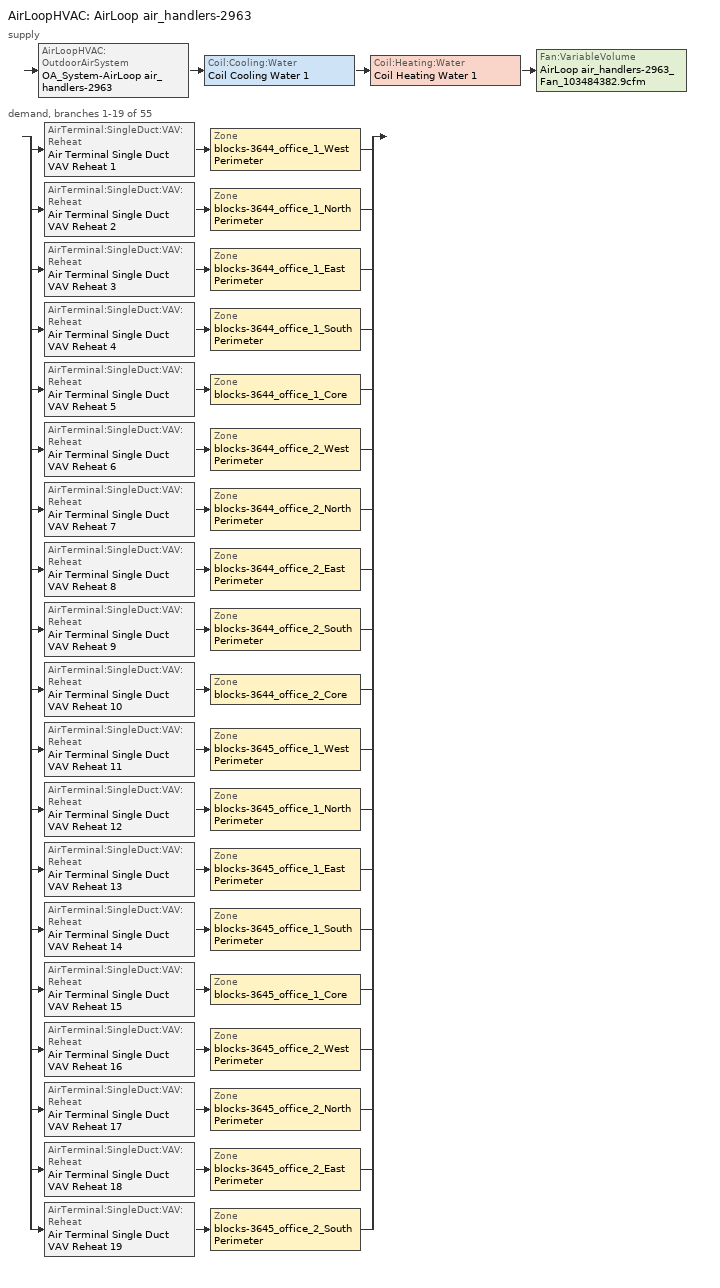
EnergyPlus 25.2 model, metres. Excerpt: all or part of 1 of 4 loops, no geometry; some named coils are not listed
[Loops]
AirLoopHVAC 'AirLoop air_handlers-2963'
 supply: AirLoopHVAC:OutdoorAirSystem 'OA_System-AirLoop air_handlers-2963' > Coil:Cooling:Water 'Coil Cooling Water 1' > Coil:Heating:Water 'Coil Heating Water 1' > Fan:VariableVolume 'AirLoop air_handlers-2963_Fan_103484382.9cfm'
 demand, branches 1-19 of 55: split
  | AirTerminal:SingleDuct:VAV:Reheat 'Air Terminal Single Duct VAV Reheat 1' > Zone 'blocks-3644_office_1_West Perimeter'
  | AirTerminal:SingleDuct:VAV:Reheat 'Air Terminal Single Duct VAV Reheat 2' > Zone 'blocks-3644_office_1_North Perimeter'
  | AirTerminal:SingleDuct:VAV:Reheat 'Air Terminal Single Duct VAV Reheat 3' > Zone 'blocks-3644_office_1_East Perimeter'
  | AirTerminal:SingleDuct:VAV:Reheat 'Air Terminal Single Duct VAV Reheat 4' > Zone 'blocks-3644_office_1_South Perimeter'
  | AirTerminal:SingleDuct:VAV:Reheat 'Air Terminal Single Duct VAV Reheat 5' > Zone 'blocks-3644_office_1_Core'
  | AirTerminal:SingleDuct:VAV:Reheat 'Air Terminal Single Duct VAV Reheat 6' > Zone 'blocks-3644_office_2_West Perimeter'
  | AirTerminal:SingleDuct:VAV:Reheat 'Air Terminal Single Duct VAV Reheat 7' > Zone 'blocks-3644_office_2_North Perimeter'
  | AirTerminal:SingleDuct:VAV:Reheat 'Air Terminal Single Duct VAV Reheat 8' > Zone 'blocks-3644_office_2_East Perimeter'
  | AirTerminal:SingleDuct:VAV:Reheat 'Air Terminal Single Duct VAV Reheat 9' > Zone 'blocks-3644_office_2_South Perimeter'
  | AirTerminal:SingleDuct:VAV:Reheat 'Air Terminal Single Duct VAV Reheat 10' > Zone 'blocks-3644_office_2_Core'
  | AirTerminal:SingleDuct:VAV:Reheat 'Air Terminal Single Duct VAV Reheat 11' > Zone 'blocks-3645_office_1_West Perimeter'
  | AirTerminal:SingleDuct:VAV:Reheat 'Air Terminal Single Duct VAV Reheat 12' > Zone 'blocks-3645_office_1_North Perimeter'
  | AirTerminal:SingleDuct:VAV:Reheat 'Air Terminal Single Duct VAV Reheat 13' > Zone 'blocks-3645_office_1_East Perimeter'
  | AirTerminal:SingleDuct:VAV:Reheat 'Air Terminal Single Duct VAV Reheat 14' > Zone 'blocks-3645_office_1_South Perimeter'
  | AirTerminal:SingleDuct:VAV:Reheat 'Air Terminal Single Duct VAV Reheat 15' > Zone 'blocks-3645_office_1_Core'
  | AirTerminal:SingleDuct:VAV:Reheat 'Air Terminal Single Duct VAV Reheat 16' > Zone 'blocks-3645_office_2_West Perimeter'
  | AirTerminal:SingleDuct:VAV:Reheat 'Air Terminal Single Duct VAV Reheat 17' > Zone 'blocks-3645_office_2_North Perimeter'
  | AirTerminal:SingleDuct:VAV:Reheat 'Air Terminal Single Duct VAV Reheat 18' > Zone 'blocks-3645_office_2_East Perimeter'
  | AirTerminal:SingleDuct:VAV:Reheat 'Air Terminal Single Duct VAV Reheat 19' > Zone 'blocks-3645_office_2_South Perimeter'
[AirLoopHVAC]
AirLoop air_handlers-2963: Design supply air flow rate=Autosize
[AirTerminal:SingleDuct:VAV:Reheat] Availability schedule=Always_On; Constant minimum air flow fraction=0.3; Convergence tolerance=0.001; Damper heating action=Normal; Fixed minimum air flow rate=0; Maximum air flow rate=Autosize; Maximum flow fraction during reheat=Autosize; Maximum flow per zone floor area during reheat=Autosize; Maximum hot water or steam flow rate=Autosize; Maximum reheat air temperature=35; Minimum hot water or steam flow rate=0; Zone minimum air flow input method=Constant
Name | Reheat coil
Air Terminal Single Duct VAV Reheat 1 | Coil Heating Water 2
Air Terminal Single Duct VAV Reheat 2 | Coil Heating Water 3
Air Terminal Single Duct VAV Reheat 3 | Coil Heating Water 4
Air Terminal Single Duct VAV Reheat 4 | Coil Heating Water 5
Air Terminal Single Duct VAV Reheat 5 | Coil Heating Water 6
Air Terminal Single Duct VAV Reheat 6 | Coil Heating Water 7
Air Terminal Single Duct VAV Reheat 7 | Coil Heating Water 8
Air Terminal Single Duct VAV Reheat 8 | Coil Heating Water 9
Air Terminal Single Duct VAV Reheat 9 | Coil Heating Water 10
Air Terminal Single Duct VAV Reheat 10 | Coil Heating Water 11
Air Terminal Single Duct VAV Reheat 11 | Coil Heating Water 12
Air Terminal Single Duct VAV Reheat 12 | Coil Heating Water 13
Air Terminal Single Duct VAV Reheat 13 | Coil Heating Water 14
Air Terminal Single Duct VAV Reheat 14 | Coil Heating Water 15
Air Terminal Single Duct VAV Reheat 15 | Coil Heating Water 16
Air Terminal Single Duct VAV Reheat 16 | Coil Heating Water 17
Air Terminal Single Duct VAV Reheat 17 | Coil Heating Water 18
Air Terminal Single Duct VAV Reheat 18 | Coil Heating Water 19
Air Terminal Single Duct VAV Reheat 19 | Coil Heating Water 20
[Coil:Cooling:Water]
Coil Cooling Water 1: Availability schedule=Always_On; Design air flow rate=Autosize; Design inlet air humidity ratio=Autosize; Design inlet air temperature=Autosize; Design inlet water temperature=Autosize; Design outlet air humidity ratio=Autosize; Design outlet air temperature=Autosize; Design water flow rate=Autosize; Heat exchanger configuration=CrossFlow; Type of analysis=SimpleAnalysis
[Coil:Heating:Water]
Coil Heating Water 1: Availability schedule=Always_On; Maximum water flow rate=Autosize; Performance input method=UFactorTimesAreaAndDesignWaterFlowRate; Rated capacity=Autosize; Rated inlet air temperature=16.6; Rated inlet water temperature=82.2; Rated outlet air temperature=32.2; Rated outlet water temperature=71.1; Rated ratio for air and water convection=0.5; U factor times area value=Autosize
[Controller:MechanicalVentilation]
Controller_MV-AirLoop air_handlers-2963: Availability schedule=Office_Occupancy_Schedule; Demand controlled ventilation=No; System outdoor air method=ZoneSum; Zone or zonelist name 1=blocks-3644_office_1_Core; Design specification outdoor air object name 1=Office_Outdoor_Air_62.2_Multizone_Adjusted; Design specification zone air distribution object name 1=blocks-3644_office_1_Core Design Spec Zone Air Dist; Zone or zonelist name 2=blocks-3644_office_1_East Perimeter; Design specification outdoor air object name 2=Office_Outdoor_Air_62.2_Multizone_Adjusted; Design specification zone air distribution object name 2=blocks-3644_office_1_East Perimeter Design Spec Zone Air Dist; Zone or zonelist name 3=blocks-3644_office_1_North Perimeter; Design specification outdoor air object name 3=Office_Outdoor_Air_62.2_Multizone_Adjusted; Design specification zone air distribution object name 3=blocks-3644_office_1_North Perimeter Design Spec Zone Air Dist; Zone or zonelist name 4=blocks-3644_office_1_South Perimeter; Design specification outdoor air object name 4=Office_Outdoor_Air_62.2_Multizone_Adjusted; Design specification zone air distribution object name 4=blocks-3644_office_1_South Perimeter Design Spec Zone Air Dist; Zone or zonelist name 5=blocks-3644_office_1_West Perimeter; Design specification outdoor air object name 5=Office_Outdoor_Air_62.2_Multizone_Adjusted; Design specification zone air distribution object name 5=blocks-3644_office_1_West Perimeter Design Spec Zone Air Dist; Zone or zonelist name 6=blocks-3644_office_2_Core; Design specification outdoor air object name 6=Office_Outdoor_Air_62.2_Multizone_Adjusted; Design specification zone air distribution object name 6=blocks-3644_office_2_Core Design Spec Zone Air Dist; Zone or zonelist name 7=blocks-3644_office_2_East Perimeter; Design specification outdoor air object name 7=Office_Outdoor_Air_62.2_Multizone_Adjusted; Design specification zone air distribution object name 7=blocks-3644_office_2_East Perimeter Design Spec Zone Air Dist; Zone or zonelist name 8=blocks-3644_office_2_North Perimeter; Design specification outdoor air object name 8=Office_Outdoor_Air_62.2_Multizone_Adjusted; Design specification zone air distribution object name 8=blocks-3644_office_2_North Perimeter Design Spec Zone Air Dist; Zone or zonelist name 9=blocks-3644_office_2_South Perimeter; Design specification outdoor air object name 9=Office_Outdoor_Air_62.2_Multizone_Adjusted; Design specification zone air distribution object name 9=blocks-3644_office_2_South Perimeter Design Spec Zone Air Dist; Zone or zonelist name 10=blocks-3644_office_2_West Perimeter; Design specification outdoor air object name 10=Office_Outdoor_Air_62.2_Multizone_Adjusted; Design specification zone air distribution object name 10=blocks-3644_office_2_West Perimeter Design Spec Zone Air Dist; Zone or zonelist name 11=blocks-3645_office_1_Core; Design specification outdoor air object name 11=Office_Outdoor_Air_62.2_Multizone_Adjusted; Design specification zone air distribution object name 11=blocks-3645_office_1_Core Design Spec Zone Air Dist; Zone or zonelist name 12=blocks-3645_office_1_East Perimeter; Design specification outdoor air object name 12=Office_Outdoor_Air_62.2_Multizone_Adjusted; Design specification zone air distribution object name 12=blocks-3645_office_1_East Perimeter Design Spec Zone Air Dist; Zone or zonelist name 13=blocks-3645_office_1_North Perimeter; Design specification outdoor air object name 13=Office_Outdoor_Air_62.2_Multizone_Adjusted; Design specification zone air distribution object name 13=blocks-3645_office_1_North Perimeter Design Spec Zone Air Dist; Zone or zonelist name 14=blocks-3645_office_1_South Perimeter; Design specification outdoor air object name 14=Office_Outdoor_Air_62.2_Multizone_Adjusted; Design specification zone air distribution object name 14=blocks-3645_office_1_South Perimeter Design Spec Zone Air Dist; Zone or zonelist name 15=blocks-3645_office_1_West Perimeter; Design specification outdoor air object name 15=Office_Outdoor_Air_62.2_Multizone_Adjusted; Design specification zone air distribution object name 15=blocks-3645_office_1_West Perimeter Design Spec Zone Air Dist; Zone or zonelist name 16=blocks-3645_office_2_Core; Design specification outdoor air object name 16=Office_Outdoor_Air_62.2_Multizone_Adjusted; Design specification zone air distribution object name 16=blocks-3645_office_2_Core Design Spec Zone Air Dist; Zone or zonelist name 17=blocks-3645_office_2_East Perimeter; Design specification outdoor air object name 17=Office_Outdoor_Air_62.2_Multizone_Adjusted; Design specification zone air distribution object name 17=blocks-3645_office_2_East Perimeter Design Spec Zone Air Dist; Zone or zonelist name 18=blocks-3645_office_2_North Perimeter; Design specification outdoor air object name 18=Office_Outdoor_Air_62.2_Multizone_Adjusted; Design specification zone air distribution object name 18=blocks-3645_office_2_North Perimeter Design Spec Zone Air Dist; Zone or zonelist name 19=blocks-3645_office_2_South Perimeter; Design specification outdoor air object name 19=Office_Outdoor_Air_62.2_Multizone_Adjusted; Design specification zone air distribution object name 19=blocks-3645_office_2_South Perimeter Design Spec Zone Air Dist; Zone or zonelist name 20=blocks-3645_office_2_West Perimeter; Design specification outdoor air object name 20=Office_Outdoor_Air_62.2_Multizone_Adjusted; Design specification zone air distribution object name 20=blocks-3645_office_2_West Perimeter Design Spec Zone Air Dist; Zone or zonelist name 21=blocks-3645_office_3_Core; Design specification outdoor air object name 21=Office_Outdoor_Air_62.2_Multizone_Adjusted; Design specification zone air distribution object name 21=blocks-3645_office_3_Core Design Spec Zone Air Dist; Zone or zonelist name 22=blocks-3645_office_3_East Perimeter; Design specification outdoor air object name 22=Office_Outdoor_Air_62.2_Multizone_Adjusted; Design specification zone air distribution object name 22=blocks-3645_office_3_East Perimeter Design Spec Zone Air Dist; Zone or zonelist name 23=blocks-3645_office_3_North Perimeter; Design specification outdoor air object name 23=Office_Outdoor_Air_62.2_Multizone_Adjusted; Design specification zone air distribution object name 23=blocks-3645_office_3_North Perimeter Design Spec Zone Air Dist; Zone or zonelist name 24=blocks-3645_office_3_South Perimeter; Design specification outdoor air object name 24=Office_Outdoor_Air_62.2_Multizone_Adjusted; Design specification zone air distribution object name 24=blocks-3645_office_3_South Perimeter Design Spec Zone Air Dist; Zone or zonelist name 25=blocks-3645_office_3_West Perimeter; Design specification outdoor air object name 25=Office_Outdoor_Air_62.2_Multizone_Adjusted; Design specification zone air distribution object name 25=blocks-3645_office_3_West Perimeter Design Spec Zone Air Dist; Zone or zonelist name 26=blocks-3645_office_4_Core; Design specification outdoor air object name 26=Office_Outdoor_Air_62.2_Multizone_Adjusted; Design specification zone air distribution object name 26=blocks-3645_office_4_Core Design Spec Zone Air Dist; Zone or zonelist name 27=blocks-3645_office_4_East Perimeter; Design specification outdoor air object name 27=Office_Outdoor_Air_62.2_Multizone_Adjusted; Design specification zone air distribution object name 27=blocks-3645_office_4_East Perimeter Design Spec Zone Air Dist; Zone or zonelist name 28=blocks-3645_office_4_North Perimeter; Design specification outdoor air object name 28=Office_Outdoor_Air_62.2_Multizone_Adjusted; Design specification zone air distribution object name 28=blocks-3645_office_4_North Perimeter Design Spec Zone Air Dist; Zone or zonelist name 29=blocks-3645_office_4_South Perimeter; Design specification outdoor air object name 29=Office_Outdoor_Air_62.2_Multizone_Adjusted; Design specification zone air distribution object name 29=blocks-3645_office_4_South Perimeter Design Spec Zone Air Dist; Zone or zonelist name 30=blocks-3645_office_4_West Perimeter; Design specification outdoor air object name 30=Office_Outdoor_Air_62.2_Multizone_Adjusted; Design specification zone air distribution object name 30=blocks-3645_office_4_West Perimeter Design Spec Zone Air Dist; Zone or zonelist name 31=blocks-3645_office_5_Core; Design specification outdoor air object name 31=Office_Outdoor_Air_62.2_Multizone_Adjusted; Design specification zone air distribution object name 31=blocks-3645_office_5_Core Design Spec Zone Air Dist; Zone or zonelist name 32=blocks-3645_office_5_East Perimeter; Design specification outdoor air object name 32=Office_Outdoor_Air_62.2_Multizone_Adjusted; Design specification zone air distribution object name 32=blocks-3645_office_5_East Perimeter Design Spec Zone Air Dist; Zone or zonelist name 33=blocks-3645_office_5_North Perimeter; Design specification outdoor air object name 33=Office_Outdoor_Air_62.2_Multizone_Adjusted; Design specification zone air distribution object name 33=blocks-3645_office_5_North Perimeter Design Spec Zone Air Dist; Zone or zonelist name 34=blocks-3645_office_5_South Perimeter; Design specification outdoor air object name 34=Office_Outdoor_Air_62.2_Multizone_Adjusted; Design specification zone air distribution object name 34=blocks-3645_office_5_South Perimeter Design Spec Zone Air Dist; Zone or zonelist name 35=blocks-3645_office_5_West Perimeter; Design specification outdoor air object name 35=Office_Outdoor_Air_62.2_Multizone_Adjusted; Design specification zone air distribution object name 35=blocks-3645_office_5_West Perimeter Design Spec Zone Air Dist; Zone or zonelist name 36=blocks-3645_office_6_Core; Design specification outdoor air object name 36=Office_Outdoor_Air_62.2_Multizone_Adjusted; Design specification zone air distribution object name 36=blocks-3645_office_6_Core Design Spec Zone Air Dist; Zone or zonelist name 37=blocks-3645_office_6_East Perimeter; Design specification outdoor air object name 37=Office_Outdoor_Air_62.2_Multizone_Adjusted; Design specification zone air distribution object name 37=blocks-3645_office_6_East Perimeter Design Spec Zone Air Dist; Zone or zonelist name 38=blocks-3645_office_6_North Perimeter; Design specification outdoor air object name 38=Office_Outdoor_Air_62.2_Multizone_Adjusted; Design specification zone air distribution object name 38=blocks-3645_office_6_North Perimeter Design Spec Zone Air Dist; Zone or zonelist name 39=blocks-3645_office_6_South Perimeter; Design specification outdoor air object name 39=Office_Outdoor_Air_62.2_Multizone_Adjusted; Design specification zone air distribution object name 39=blocks-3645_office_6_South Perimeter Design Spec Zone Air Dist; Zone or zonelist name 40=blocks-3645_office_6_West Perimeter; Design specification outdoor air object name 40=Office_Outdoor_Air_62.2_Multizone_Adjusted; Design specification zone air distribution object name 40=blocks-3645_office_6_West Perimeter Design Spec Zone Air Dist; Zone or zonelist name 41=blocks-3645_office_7_Core; Design specification outdoor air object name 41=Office_Outdoor_Air_62.2_Multizone_Adjusted; Design specification zone air distribution object name 41=blocks-3645_office_7_Core Design Spec Zone Air Dist; Zone or zonelist name 42=blocks-3645_office_7_East Perimeter; Design specification outdoor air object name 42=Office_Outdoor_Air_62.2_Multizone_Adjusted; Design specification zone air distribution object name 42=blocks-3645_office_7_East Perimeter Design Spec Zone Air Dist; Zone or zonelist name 43=blocks-3645_office_7_North Perimeter; Design specification outdoor air object name 43=Office_Outdoor_Air_62.2_Multizone_Adjusted; Design specification zone air distribution object name 43=blocks-3645_office_7_North Perimeter Design Spec Zone Air Dist; Zone or zonelist name 44=blocks-3645_office_7_South Perimeter; Design specification outdoor air object name 44=Office_Outdoor_Air_62.2_Multizone_Adjusted; Design specification zone air distribution object name 44=blocks-3645_office_7_South Perimeter Design Spec Zone Air Dist; Zone or zonelist name 45=blocks-3645_office_7_West Perimeter; Design specification outdoor air object name 45=Office_Outdoor_Air_62.2_Multizone_Adjusted; Design specification zone air distribution object name 45=blocks-3645_office_7_West Perimeter Design Spec Zone Air Dist; Zone or zonelist name 46=blocks-3645_office_8_Core; Design specification outdoor air object name 46=Office_Outdoor_Air_62.2_Multizone_Adjusted; Design specification zone air distribution object name 46=blocks-3645_office_8_Core Design Spec Zone Air Dist; Zone or zonelist name 47=blocks-3645_office_8_East Perimeter; Design specification outdoor air object name 47=Office_Outdoor_Air_62.2_Multizone_Adjusted; Design specification zone air distribution object name 47=blocks-3645_office_8_East Perimeter Design Spec Zone Air Dist; Zone or zonelist name 48=blocks-3645_office_8_North Perimeter; Design specification outdoor air object name 48=Office_Outdoor_Air_62.2_Multizone_Adjusted; Design specification zone air distribution object name 48=blocks-3645_office_8_North Perimeter Design Spec Zone Air Dist; Zone or zonelist name 49=blocks-3645_office_8_South Perimeter; Design specification outdoor air object name 49=Office_Outdoor_Air_62.2_Multizone_Adjusted; Design specification zone air distribution object name 49=blocks-3645_office_8_South Perimeter Design Spec Zone Air Dist; Zone or zonelist name 50=blocks-3645_office_8_West Perimeter; Design specification outdoor air object name 50=Office_Outdoor_Air_62.2_Multizone_Adjusted; Design specification zone air distribution object name 50=blocks-3645_office_8_West Perimeter Design Spec Zone Air Dist; Zone or zonelist name 51=blocks-3645_office_9_Core; Design specification outdoor air object name 51=Office_Outdoor_Air_62.2_Multizone_Adjusted; Design specification zone air distribution object name 51=blocks-3645_office_9_Core Design Spec Zone Air Dist; Zone or zonelist name 52=blocks-3645_office_9_East Perimeter; Design specification outdoor air object name 52=Office_Outdoor_Air_62.2_Multizone_Adjusted; Design specification zone air distribution object name 52=blocks-3645_office_9_East Perimeter Design Spec Zone Air Dist; Zone or zonelist name 53=blocks-3645_office_9_North Perimeter; Design specification outdoor air object name 53=Office_Outdoor_Air_62.2_Multizone_Adjusted; Design specification zone air distribution object name 53=blocks-3645_office_9_North Perimeter Design Spec Zone Air Dist; Zone or zonelist name 54=blocks-3645_office_9_South Perimeter; Design specification outdoor air object name 54=Office_Outdoor_Air_62.2_Multizone_Adjusted; Design specification zone air distribution object name 54=blocks-3645_office_9_South Perimeter Design Spec Zone Air Dist; Zone or zonelist name 55=blocks-3645_office_9_West Perimeter; Design specification outdoor air object name 55=Office_Outdoor_Air_62.2_Multizone_Adjusted; Design specification zone air distribution object name 55=blocks-3645_office_9_West Perimeter Design Spec Zone Air Dist
[Controller:OutdoorAir]
Controller_OA-AirLoop air_handlers-2963: Control high indoor humidity based on outdoor humidity ratio=Yes; Economizer control action type=ModulateFlow; Economizer control type=DifferentialDryBulb; Economizer maximum limit dry bulb temperature=28; Economizer maximum limit enthalpy=64000; Economizer minimum limit dry bulb temperature=-100; Heat recovery bypass control type=BypassWhenWithinEconomizerLimits; High humidity control=No; Lockout type=LockoutWithHeating; Maximum fraction of outdoor air schedule=Economizer Efficiency Schedule; Maximum outdoor air flow rate=Autosize; Mechanical ventilation controller=Controller_MV-AirLoop air_handlers-2963; Minimum limit type=FixedMinimum; Minimum outdoor air flow rate=0; Minimum outdoor air schedule=Office_Occupancy_Schedule
[Controller:WaterCoil] Actuator variable=Flow; Control variable=Temperature; Controller convergence tolerance=Autosize; Maximum actuated flow=Autosize; Minimum actuated flow=0
Name | Action
Controller Water Coil 1 | Normal
Controller Water Coil 2 | Reverse
[DesignSpecification:OutdoorAir]
Office_Outdoor_Air_62.2_Multizone_Adjusted: Outdoor air flow air changes per hour=0; Outdoor air flow per person=0; Outdoor air flow per zone=0; Outdoor air flow per zone floor area=0.00053975; Outdoor air method=Sum
[DesignSpecification:ZoneAirDistribution] Zone air distribution effectiveness in cooling mode=1; Zone air distribution effectiveness in heating mode=1
blocks-3644_office_1_Core Design Spec Zone Air Dist; blocks-3644_office_1_East Perimeter Design Spec Zone Air Dist; blocks-3644_office_1_North Perimeter Design Spec Zone Air Dist; blocks-3644_office_1_South Perimeter Design Spec Zone Air Dist; blocks-3644_office_1_West Perimeter Design Spec Zone Air Dist; blocks-3644_office_2_Core Design Spec Zone Air Dist; blocks-3644_office_2_East Perimeter Design Spec Zone Air Dist; blocks-3644_office_2_North Perimeter Design Spec Zone Air Dist; blocks-3644_office_2_South Perimeter Design Spec Zone Air Dist; blocks-3644_office_2_West Perimeter Design Spec Zone Air Dist; blocks-3645_office_1_Core Design Spec Zone Air Dist; blocks-3645_office_1_East Perimeter Design Spec Zone Air Dist; blocks-3645_office_1_North Perimeter Design Spec Zone Air Dist; blocks-3645_office_1_South Perimeter Design Spec Zone Air Dist; blocks-3645_office_1_West Perimeter Design Spec Zone Air Dist; blocks-3645_office_2_Core Design Spec Zone Air Dist; blocks-3645_office_2_East Perimeter Design Spec Zone Air Dist; blocks-3645_office_2_North Perimeter Design Spec Zone Air Dist; blocks-3645_office_2_South Perimeter Design Spec Zone Air Dist; blocks-3645_office_2_West Perimeter Design Spec Zone Air Dist; blocks-3645_office_3_Core Design Spec Zone Air Dist; blocks-3645_office_3_East Perimeter Design Spec Zone Air Dist; blocks-3645_office_3_North Perimeter Design Spec Zone Air Dist; blocks-3645_office_3_South Perimeter Design Spec Zone Air Dist; blocks-3645_office_3_West Perimeter Design Spec Zone Air Dist; blocks-3645_office_4_Core Design Spec Zone Air Dist; blocks-3645_office_4_East Perimeter Design Spec Zone Air Dist; blocks-3645_office_4_North Perimeter Design Spec Zone Air Dist; blocks-3645_office_4_South Perimeter Design Spec Zone Air Dist; blocks-3645_office_4_West Perimeter Design Spec Zone Air Dist; blocks-3645_office_5_Core Design Spec Zone Air Dist; blocks-3645_office_5_East Perimeter Design Spec Zone Air Dist; blocks-3645_office_5_North Perimeter Design Spec Zone Air Dist; blocks-3645_office_5_South Perimeter Design Spec Zone Air Dist; blocks-3645_office_5_West Perimeter Design Spec Zone Air Dist; blocks-3645_office_6_Core Design Spec Zone Air Dist; blocks-3645_office_6_East Perimeter Design Spec Zone Air Dist; blocks-3645_office_6_North Perimeter Design Spec Zone Air Dist; blocks-3645_office_6_South Perimeter Design Spec Zone Air Dist; blocks-3645_office_6_West Perimeter Design Spec Zone Air Dist; blocks-3645_office_7_Core Design Spec Zone Air Dist; blocks-3645_office_7_East Perimeter Design Spec Zone Air Dist; blocks-3645_office_7_North Perimeter Design Spec Zone Air Dist; blocks-3645_office_7_South Perimeter Design Spec Zone Air Dist; blocks-3645_office_7_West Perimeter Design Spec Zone Air Dist; blocks-3645_office_8_Core Design Spec Zone Air Dist; blocks-3645_office_8_East Perimeter Design Spec Zone Air Dist; blocks-3645_office_8_North Perimeter Design Spec Zone Air Dist; blocks-3645_office_8_South Perimeter Design Spec Zone Air Dist; blocks-3645_office_8_West Perimeter Design Spec Zone Air Dist; blocks-3645_office_9_Core Design Spec Zone Air Dist; blocks-3645_office_9_East Perimeter Design Spec Zone Air Dist; blocks-3645_office_9_North Perimeter Design Spec Zone Air Dist; blocks-3645_office_9_South Perimeter Design Spec Zone Air Dist; blocks-3645_office_9_West Perimeter Design Spec Zone Air Dist
[Fan:VariableVolume]
AirLoop air_handlers-2963_Fan_103484382.9cfm: Availability schedule=AirLoop air_handlers-2963_Sched_Ruleset; End use subcategory=General; Fan power coefficient 1=0.0407599; Fan power coefficient 2=0.088045; Fan power coefficient 3=-0.0729261; Fan power coefficient 4=0.94374; Fan power coefficient 5=0; Fan power minimum air flow rate=0; Fan power minimum flow fraction=0; Fan power minimum flow rate input method=FixedFlowRate; Fan total efficiency=0.55575; Maximum flow rate=Autosize; Motor efficiency=0.855; Motor in airstream fraction=1; Pressure rise=1338.67
[SetpointManager:MixedAir] Control variable=Temperature
Setpoint Manager Mixed Air 1; Setpoint Manager Mixed Air 2; Setpoint Manager Mixed Air 3
[SetpointManager:Warmest]
Setpoint Manager Warmest 1: Control variable=Temperature; Hvac air loop=AirLoop air_handlers-2963; Maximum setpoint temperature=15.6; Minimum setpoint temperature=12.8; Strategy=MaximumTemperature
[Sizing:System]
AirLoop air_handlers-2963: 100 outdoor air in cooling=No; 100 outdoor air in heating=No; Central cooling capacity control method=OnOff; Central cooling design supply air humidity ratio=0.0085; Central cooling design supply air temperature=12.8; Central heating design supply air humidity ratio=0.008; Central heating design supply air temperature=16.7; Central heating maximum system air flow ratio=0.3; Cooling design capacity=Autosize; Cooling design capacity method=CoolingDesignCapacity; Cooling design capacity per floor area=234.7; Cooling fraction of autosized cooling supply air flow rate=1; Cooling supply air flow rate=0; Cooling supply air flow rate method=DesignDay; Cooling supply air flow rate per floor area=0.00996765; Cooling supply air flow rate per unit cooling capacity=3.94755e-05; Design outdoor air flow rate=Autosize; Fraction of autosized cooling design capacity=1; Fraction of autosized heating design capacity=1; Heating design capacity=Autosize; Heating design capacity method=HeatingDesignCapacity; Heating design capacity per floor area=157; Heating fraction of autosized cooling supply air flow rate=1; Heating fraction of autosized heating supply air flow rate=1; Heating supply air flow rate=0; Heating supply air flow rate method=DesignDay; Heating supply air flow rate per floor area=0.00996765; Heating supply air flow rate per unit heating capacity=3.15882e-05; Precool design humidity ratio=0.008; Precool design temperature=12.8; Preheat design humidity ratio=0.008; Preheat design temperature=7; System outdoor air method=ZoneSum; Type of load to size on=Sensible; Type of zone sum to use=NonCoincident; Zone maximum outdoor air fraction=1
[Sizing:Zone] Account for dedicated outdoor air system=No; Cooling design air flow method=DesignDay; Cooling design air flow rate=0; Cooling minimum air flow=0; Cooling minimum air flow fraction=0; Cooling minimum air flow per zone floor area=0.000762; Dedicated outdoor air high setpoint temperature for design=Autosize; Dedicated outdoor air low setpoint temperature for design=Autosize; Dedicated outdoor air system control strategy=NeutralSupplyAir; Design specification outdoor air object=Office_Outdoor_Air_62.2_Multizone_Adjusted; Heating design air flow method=DesignDay; Heating design air flow rate=0; Heating maximum air flow=0.141576; Heating maximum air flow fraction=0.3; Heating maximum air flow per zone floor area=0.002032; Zone cooling design supply air humidity ratio=0.0085; Zone cooling design supply air humidity ratio difference=0.005; Zone cooling design supply air temperature=14; Zone cooling design supply air temperature difference=11.11; Zone cooling design supply air temperature input method=TemperatureDifference; Zone heating design supply air humidity ratio=0.008; Zone heating design supply air temperature=40; Zone heating design supply air temperature difference=11.11; Zone heating design supply air temperature input method=TemperatureDifference; Zone humidification design supply air humidity ratio difference=0.005; Zone latent cooling design supply air humidity ratio input method=HumidityRatioDifference; Zone latent heating design supply air humidity ratio input method=HumidityRatioDifference; Zone load sizing method=Sensible Load Only No Latent Load
Name | Design specification zone air distribution object
blocks-3644_office_1_Core | blocks-3644_office_1_Core Design Spec Zone Air Dist
blocks-3644_office_1_East Perimeter | blocks-3644_office_1_East Perimeter Design Spec Zone Air Dist
blocks-3644_office_1_North Perimeter | blocks-3644_office_1_North Perimeter Design Spec Zone Air Dist
blocks-3644_office_1_South Perimeter | blocks-3644_office_1_South Perimeter Design Spec Zone Air Dist
blocks-3644_office_1_West Perimeter | blocks-3644_office_1_West Perimeter Design Spec Zone Air Dist
blocks-3644_office_2_Core | blocks-3644_office_2_Core Design Spec Zone Air Dist
blocks-3644_office_2_East Perimeter | blocks-3644_office_2_East Perimeter Design Spec Zone Air Dist
blocks-3644_office_2_North Perimeter | blocks-3644_office_2_North Perimeter Design Spec Zone Air Dist
blocks-3644_office_2_South Perimeter | blocks-3644_office_2_South Perimeter Design Spec Zone Air Dist
blocks-3644_office_2_West Perimeter | blocks-3644_office_2_West Perimeter Design Spec Zone Air Dist
blocks-3645_office_1_Core | blocks-3645_office_1_Core Design Spec Zone Air Dist
blocks-3645_office_1_East Perimeter | blocks-3645_office_1_East Perimeter Design Spec Zone Air Dist
blocks-3645_office_1_North Perimeter | blocks-3645_office_1_North Perimeter Design Spec Zone Air Dist
blocks-3645_office_1_South Perimeter | blocks-3645_office_1_South Perimeter Design Spec Zone Air Dist
blocks-3645_office_1_West Perimeter | blocks-3645_office_1_West Perimeter Design Spec Zone Air Dist
blocks-3645_office_2_East Perimeter | blocks-3645_office_2_East Perimeter Design Spec Zone Air Dist
blocks-3645_office_2_North Perimeter | blocks-3645_office_2_North Perimeter Design Spec Zone Air Dist
blocks-3645_office_2_South Perimeter | blocks-3645_office_2_South Perimeter Design Spec Zone Air Dist
blocks-3645_office_2_West Perimeter | blocks-3645_office_2_West Perimeter Design Spec Zone Air Dist
[ThermostatSetpoint:DualSetpoint] Cooling setpoint temperature schedule=Office_Cooling_Schedule; Heating setpoint temperature schedule=Office_Heating_Schedule
Thermostat Setpoint Dual Setpoint 1; Thermostat Setpoint Dual Setpoint 2; Thermostat Setpoint Dual Setpoint 3; Thermostat Setpoint Dual Setpoint 4; Thermostat Setpoint Dual Setpoint 5; Thermostat Setpoint Dual Setpoint 6; Thermostat Setpoint Dual Setpoint 7; Thermostat Setpoint Dual Setpoint 8; Thermostat Setpoint Dual Setpoint 9; Thermostat Setpoint Dual Setpoint 10; Thermostat Setpoint Dual Setpoint 11; Thermostat Setpoint Dual Setpoint 12; Thermostat Setpoint Dual Setpoint 13; Thermostat Setpoint Dual Setpoint 14; Thermostat Setpoint Dual Setpoint 15; Thermostat Setpoint Dual Setpoint 16; Thermostat Setpoint Dual Setpoint 17; Thermostat Setpoint Dual Setpoint 18; Thermostat Setpoint Dual Setpoint 19
[ZoneControl:Thermostat]
Name | Zone or zonelist | Control 1 | Control type schedule
blocks-3644_office_1_Core Thermostat | blocks-3644_office_1_Core | Thermostat Setpoint Dual Setpoint 5 | blocks-3644_office_1_Core Thermostat Schedule
blocks-3644_office_1_East Perimeter Thermostat | blocks-3644_office_1_East Perimeter | Thermostat Setpoint Dual Setpoint 3 | blocks-3644_office_1_East Perimeter Thermostat Schedule
blocks-3644_office_1_North Perimeter Thermostat | blocks-3644_office_1_North Perimeter | Thermostat Setpoint Dual Setpoint 2 | blocks-3644_office_1_North Perimeter Thermostat Schedule
blocks-3644_office_1_South Perimeter Thermostat | blocks-3644_office_1_South Perimeter | Thermostat Setpoint Dual Setpoint 4 | blocks-3644_office_1_South Perimeter Thermostat Schedule
blocks-3644_office_1_West Perimeter Thermostat | blocks-3644_office_1_West Perimeter | Thermostat Setpoint Dual Setpoint 1 | blocks-3644_office_1_West Perimeter Thermostat Schedule
blocks-3644_office_2_Core Thermostat | blocks-3644_office_2_Core | Thermostat Setpoint Dual Setpoint 10 | blocks-3644_office_2_Core Thermostat Schedule
blocks-3644_office_2_East Perimeter Thermostat | blocks-3644_office_2_East Perimeter | Thermostat Setpoint Dual Setpoint 8 | blocks-3644_office_2_East Perimeter Thermostat Schedule
blocks-3644_office_2_North Perimeter Thermostat | blocks-3644_office_2_North Perimeter | Thermostat Setpoint Dual Setpoint 7 | blocks-3644_office_2_North Perimeter Thermostat Schedule
blocks-3644_office_2_South Perimeter Thermostat | blocks-3644_office_2_South Perimeter | Thermostat Setpoint Dual Setpoint 9 | blocks-3644_office_2_South Perimeter Thermostat Schedule
blocks-3644_office_2_West Perimeter Thermostat | blocks-3644_office_2_West Perimeter | Thermostat Setpoint Dual Setpoint 6 | blocks-3644_office_2_West Perimeter Thermostat Schedule
blocks-3645_office_1_Core Thermostat | blocks-3645_office_1_Core | Thermostat Setpoint Dual Setpoint 15 | blocks-3645_office_1_Core Thermostat Schedule
blocks-3645_office_1_East Perimeter Thermostat | blocks-3645_office_1_East Perimeter | Thermostat Setpoint Dual Setpoint 13 | blocks-3645_office_1_East Perimeter Thermostat Schedule
blocks-3645_office_1_North Perimeter Thermostat | blocks-3645_office_1_North Perimeter | Thermostat Setpoint Dual Setpoint 12 | blocks-3645_office_1_North Perimeter Thermostat Schedule
blocks-3645_office_1_South Perimeter Thermostat | blocks-3645_office_1_South Perimeter | Thermostat Setpoint Dual Setpoint 14 | blocks-3645_office_1_South Perimeter Thermostat Schedule
blocks-3645_office_1_West Perimeter Thermostat | blocks-3645_office_1_West Perimeter | Thermostat Setpoint Dual Setpoint 11 | blocks-3645_office_1_West Perimeter Thermostat Schedule
blocks-3645_office_2_East Perimeter Thermostat | blocks-3645_office_2_East Perimeter | Thermostat Setpoint Dual Setpoint 18 | blocks-3645_office_2_East Perimeter Thermostat Schedule
blocks-3645_office_2_North Perimeter Thermostat | blocks-3645_office_2_North Perimeter | Thermostat Setpoint Dual Setpoint 17 | blocks-3645_office_2_North Perimeter Thermostat Schedule
blocks-3645_office_2_South Perimeter Thermostat | blocks-3645_office_2_South Perimeter | Thermostat Setpoint Dual Setpoint 19 | blocks-3645_office_2_South Perimeter Thermostat Schedule
blocks-3645_office_2_West Perimeter Thermostat | blocks-3645_office_2_West Perimeter | Thermostat Setpoint Dual Setpoint 16 | blocks-3645_office_2_West Perimeter Thermostat Schedule
[Zone equipment]
blocks-3644_office_1_Core: Air Terminal Single Duct VAV Reheat 5
blocks-3644_office_1_East Perimeter: Air Terminal Single Duct VAV Reheat 3
blocks-3644_office_1_North Perimeter: Air Terminal Single Duct VAV Reheat 2
blocks-3644_office_1_South Perimeter: Air Terminal Single Duct VAV Reheat 4
blocks-3644_office_1_West Perimeter: Air Terminal Single Duct VAV Reheat 1
blocks-3644_office_2_Core: Air Terminal Single Duct VAV Reheat 10
blocks-3644_office_2_East Perimeter: Air Terminal Single Duct VAV Reheat 8
blocks-3644_office_2_North Perimeter: Air Terminal Single Duct VAV Reheat 7
blocks-3644_office_2_South Perimeter: Air Terminal Single Duct VAV Reheat 9
blocks-3644_office_2_West Perimeter: Air Terminal Single Duct VAV Reheat 6
blocks-3645_office_1_Core: Air Terminal Single Duct VAV Reheat 15
blocks-3645_office_1_East Perimeter: Air Terminal Single Duct VAV Reheat 13
blocks-3645_office_1_North Perimeter: Air Terminal Single Duct VAV Reheat 12
blocks-3645_office_1_South Perimeter: Air Terminal Single Duct VAV Reheat 14
blocks-3645_office_1_West Perimeter: Air Terminal Single Duct VAV Reheat 11
blocks-3645_office_2_East Perimeter: Air Terminal Single Duct VAV Reheat 18
blocks-3645_office_2_North Perimeter: Air Terminal Single Duct VAV Reheat 17
blocks-3645_office_2_South Perimeter: Air Terminal Single Duct VAV Reheat 19
blocks-3645_office_2_West Perimeter: Air Terminal Single Duct VAV Reheat 16
[Schedule:Compact]
Economizer Efficiency Schedule: Through: 12/31, For: AllDays, Until: 24:00, 0.9
blocks-3644_office_1_Core Thermostat Schedule; blocks-3644_office_1_East Perimeter Thermostat Schedule; blocks-3644_office_1_North Perimeter Thermostat Schedule; blocks-3644_office_1_South Perimeter Thermostat Schedule; blocks-3644_office_1_West Perimeter Thermostat Schedule; blocks-3644_office_2_Core Thermostat Schedule; blocks-3644_office_2_East Perimeter Thermostat Schedule; blocks-3644_office_2_North Perimeter Thermostat Schedule; blocks-3644_office_2_South Perimeter Thermostat Schedule; blocks-3644_office_2_West Perimeter Thermostat Schedule; blocks-3645_office_1_Core Thermostat Schedule; blocks-3645_office_1_East Perimeter Thermostat Schedule; blocks-3645_office_1_North Perimeter Thermostat Schedule; blocks-3645_office_1_South Perimeter Thermostat Schedule; blocks-3645_office_1_West Perimeter Thermostat Schedule; blocks-3645_office_2_East Perimeter Thermostat Schedule; blocks-3645_office_2_North Perimeter Thermostat Schedule; blocks-3645_office_2_South Perimeter Thermostat Schedule; blocks-3645_office_2_West Perimeter Thermostat Schedule: Through: 12/31, For: AllDays, Until: 24:00, 4
[Schedule:Day:Interval]
Always_On_Default; Always_On_Summer_Design_Day; Always_On_Winter_Design_Day: 24:00, 1, No
Office_Cooling_Schedule_Saturday: 01:00, 26.6667, 02:00, 26.6667, 03:00, 26.6667, 04:00, 26.6667, 05:00, 26.6667, 06:00, 25.5556, 07:00, 25, 08:00, 23.8889, 09:00, 23.8889, 10:00, 23.8889, 11:00, 23.8889, 12:00, 23.8889, 13:00, 23.8889, 14:00, 23.8889, 15:00, 23.8889, 16:00, 23.8889, 17:00, 23.8889, 18:00, 26.6667, 19:00, 26.6667, 20:00, 26.6667, 21:00, 26.6667, 22:00, 26.6667, 23:00, 26.6667, 24:00, 26.6667, No
Office_Cooling_Schedule_Summer_Design_Day: 01:00, 26.7, 02:00, 26.7, 03:00, 26.7, 04:00, 26.7, 05:00, 26.7, 06:00, 25.7, 07:00, 25, 08:00, 24, 09:00, 24, 10:00, 24, 11:00, 24, 12:00, 24, 13:00, 24, 14:00, 24, 15:00, 24, 16:00, 24, 17:00, 24, 18:00, 24, 19:00, 24, 20:00, 24, 21:00, 24, 22:00, 24, 23:00, 26.7, 24:00, 26.7, No
Office_Cooling_Schedule_Sunday: 01:00, 26.6667, 02:00, 26.6667, 03:00, 26.6667, 04:00, 26.6667, 05:00, 26.6667, 06:00, 26.6667, 07:00, 26.6667, 08:00, 26.6667, 09:00, 26.6667, 10:00, 26.6667, 11:00, 26.6667, 12:00, 26.6667, 13:00, 26.6667, 14:00, 26.6667, 15:00, 26.6667, 16:00, 26.6667, 17:00, 26.6667, 18:00, 26.6667, 19:00, 26.6667, 20:00, 26.6667, 21:00, 26.6667, 22:00, 26.6667, 23:00, 26.6667, 24:00, 26.6667, No
Office_Cooling_Schedule_Week_Day: 01:00, 26.6667, 02:00, 26.6667, 03:00, 26.6667, 04:00, 26.6667, 05:00, 26.6667, 06:00, 25.5556, 07:00, 25, 08:00, 23.8889, 09:00, 23.8889, 10:00, 23.8889, 11:00, 23.8889, 12:00, 23.8889, 13:00, 23.8889, 14:00, 23.8889, 15:00, 23.8889, 16:00, 23.8889, 17:00, 23.8889, 18:00, 23.8889, 19:00, 23.8889, 20:00, 23.8889, 21:00, 23.8889, 22:00, 23.8889, 23:00, 26.6667, 24:00, 26.6667, No
Office_Cooling_Schedule_Winter_Design_Day: 01:00, 26.7, 02:00, 26.7, 03:00, 26.7, 04:00, 26.7, 05:00, 26.7, 06:00, 26.7, 07:00, 26.7, 08:00, 26.7, 09:00, 26.7, 10:00, 26.7, 11:00, 26.7, 12:00, 26.7, 13:00, 26.7, 14:00, 26.7, 15:00, 26.7, 16:00, 26.7, 17:00, 26.7, 18:00, 26.7, 19:00, 26.7, 20:00, 26.7, 21:00, 26.7, 22:00, 26.7, 23:00, 26.7, 24:00, 26.7, No
Office_Heating_Schedule_Saturday: 01:00, 15.5556, 02:00, 15.5556, 03:00, 15.5556, 04:00, 15.5556, 05:00, 15.5556, 06:00, 17.7778, 07:00, 19.4444, 08:00, 21.1111, 09:00, 21.1111, 10:00, 21.1111, 11:00, 21.1111, 12:00, 21.1111, 13:00, 21.1111, 14:00, 21.1111, 15:00, 21.1111, 16:00, 21.1111, 17:00, 21.1111, 18:00, 15.5556, 19:00, 15.5556, 20:00, 15.5556, 21:00, 15.5556, 22:00, 15.5556, 23:00, 15.5556, 24:00, 15.5556, No
Office_Heating_Schedule_Summer_Design_Day: 01:00, 15.6, 02:00, 15.6, 03:00, 15.6, 04:00, 15.6, 05:00, 15.6, 06:00, 15.6, 07:00, 15.6, 08:00, 15.6, 09:00, 15.6, 10:00, 15.6, 11:00, 15.6, 12:00, 15.6, 13:00, 15.6, 14:00, 15.6, 15:00, 15.6, 16:00, 15.6, 17:00, 15.6, 18:00, 15.6, 19:00, 15.6, 20:00, 15.6, 21:00, 15.6, 22:00, 15.6, 23:00, 15.6, 24:00, 15.6, No
Office_Heating_Schedule_Sunday: 01:00, 15.5556, 02:00, 15.5556, 03:00, 15.5556, 04:00, 15.5556, 05:00, 15.5556, 06:00, 15.5556, 07:00, 15.5556, 08:00, 15.5556, 09:00, 15.5556, 10:00, 15.5556, 11:00, 15.5556, 12:00, 15.5556, 13:00, 15.5556, 14:00, 15.5556, 15:00, 15.5556, 16:00, 15.5556, 17:00, 15.5556, 18:00, 15.5556, 19:00, 15.5556, 20:00, 15.5556, 21:00, 15.5556, 22:00, 15.5556, 23:00, 15.5556, 24:00, 15.5556, No
Office_Heating_Schedule_Week_Day: 01:00, 15.5556, 02:00, 15.5556, 03:00, 15.5556, 04:00, 15.5556, 05:00, 15.5556, 06:00, 17.7778, 07:00, 19.4444, 08:00, 21.1111, 09:00, 21.1111, 10:00, 21.1111, 11:00, 21.1111, 12:00, 21.1111, 13:00, 21.1111, 14:00, 21.1111, 15:00, 21.1111, 16:00, 21.1111, 17:00, 21.1111, 18:00, 21.1111, 19:00, 21.1111, 20:00, 21.1111, 21:00, 21.1111, 22:00, 21.1111, 23:00, 15.5556, 24:00, 15.5556, No
Office_Heating_Schedule_Winter_Design_Day: 01:00, 15.6, 02:00, 15.6, 03:00, 15.6, 04:00, 15.6, 05:00, 15.6, 06:00, 17.6, 07:00, 19.6, 08:00, 21, 09:00, 21, 10:00, 21, 11:00, 21, 12:00, 21, 13:00, 21, 14:00, 21, 15:00, 21, 16:00, 21, 17:00, 21, 18:00, 21, 19:00, 21, 20:00, 21, 21:00, 21, 22:00, 21, 23:00, 15.6, 24:00, 15.6, No
Office_Hvac_Schedule_Saturday 1; Office_Hvac_Schedule_Winter_Design_Day 1: 01:00, 0, 02:00, 0, 03:00, 0, 04:00, 0, 05:00, 0, 06:00, 1, 07:00, 1, 08:00, 1, 09:00, 1, 10:00, 1, 11:00, 1, 12:00, 1, 13:00, 1, 14:00, 1, 15:00, 1, 16:00, 1, 17:00, 1, 18:00, 0, 19:00, 0, 20:00, 0, 21:00, 0, 22:00, 0, 23:00, 0, 24:00, 0, No
Office_Hvac_Schedule_Summer_Design_Day 1; Office_Hvac_Schedule_Week_Day 1: 01:00, 0, 02:00, 0, 03:00, 0, 04:00, 0, 05:00, 0, 06:00, 1, 07:00, 1, 08:00, 1, 09:00, 1, 10:00, 1, 11:00, 1, 12:00, 1, 13:00, 1, 14:00, 1, 15:00, 1, 16:00, 1, 17:00, 1, 18:00, 1, 19:00, 1, 20:00, 1, 21:00, 1, 22:00, 1, 23:00, 0, 24:00, 0, No
Office_Hvac_Schedule_Sunday 1; Office_Occupancy_Schedule_Winter_Design_Day: 01:00, 0, 02:00, 0, 03:00, 0, 04:00, 0, 05:00, 0, 06:00, 0, 07:00, 0, 08:00, 0, 09:00, 0, 10:00, 0, 11:00, 0, 12:00, 0, 13:00, 0, 14:00, 0, 15:00, 0, 16:00, 0, 17:00, 0, 18:00, 0, 19:00, 0, 20:00, 0, 21:00, 0, 22:00, 0, 23:00, 0, 24:00, 0, No
Office_Occupancy_Schedule_Saturday: 01:00, 0, 02:00, 0, 03:00, 0, 04:00, 0, 05:00, 0, 06:00, 0, 07:00, 0.1, 08:00, 0.1, 09:00, 0.3, 10:00, 0.3, 11:00, 0.3, 12:00, 0.3, 13:00, 0.1, 14:00, 0.1, 15:00, 0.1, 16:00, 0.1, 17:00, 0.1, 18:00, 0.05, 19:00, 0.05, 20:00, 0, 21:00, 0, 22:00, 0, 23:00, 0, 24:00, 0, No
Office_Occupancy_Schedule_Summer_Design_Day: 01:00, 0, 02:00, 0, 03:00, 0, 04:00, 0, 05:00, 0, 06:00, 0, 07:00, 1, 08:00, 1, 09:00, 1, 10:00, 1, 11:00, 1, 12:00, 1, 13:00, 1, 14:00, 1, 15:00, 1, 16:00, 1, 17:00, 1, 18:00, 1, 19:00, 1, 20:00, 1, 21:00, 1, 22:00, 1, 23:00, 0.05, 24:00, 0.05, No
Office_Occupancy_Schedule_Sunday: 01:00, 0, 02:00, 0, 03:00, 0, 04:00, 0, 05:00, 0, 06:00, 0, 07:00, 0.05, 08:00, 0.05, 09:00, 0.05, 10:00, 0.05, 11:00, 0.05, 12:00, 0.05, 13:00, 0.05, 14:00, 0.05, 15:00, 0.05, 16:00, 0.05, 17:00, 0.05, 18:00, 0.05, 19:00, 0, 20:00, 0, 21:00, 0, 22:00, 0, 23:00, 0, 24:00, 0, No
Office_Occupancy_Schedule_Week_Day: 01:00, 0, 02:00, 0, 03:00, 0, 04:00, 0, 05:00, 0, 06:00, 0, 07:00, 0.1, 08:00, 0.2, 09:00, 0.95, 10:00, 0.95, 11:00, 0.95, 12:00, 0.95, 13:00, 0.5, 14:00, 0.95, 15:00, 0.95, 16:00, 0.95, 17:00, 0.95, 18:00, 0.3, 19:00, 0.1, 20:00, 0.1, 21:00, 0.1, 22:00, 0.1, 23:00, 0.05, 24:00, 0.05, No
[Schedule:Week:Daily]
AirLoop air_handlers-2963_Sched_Ruleset Week Rule - Jan1-Jan3: Office_Hvac_Schedule_Week_Day 1, Office_Hvac_Schedule_Week_Day 1, Office_Hvac_Schedule_Week_Day 1, Office_Hvac_Schedule_Week_Day 1, Office_Hvac_Schedule_Week_Day 1, Office_Hvac_Schedule_Week_Day 1, Office_Hvac_Schedule_Saturday 1, Office_Hvac_Schedule_Week_Day 1, Office_Hvac_Schedule_Summer_Design_Day 1, Office_Hvac_Schedule_Winter_Design_Day 1, Office_Hvac_Schedule_Week_Day 1, Office_Hvac_Schedule_Week_Day 1
AirLoop air_handlers-2963_Sched_Ruleset Week Rule - Jan4-Dec31: Office_Hvac_Schedule_Sunday 1, Office_Hvac_Schedule_Week_Day 1, Office_Hvac_Schedule_Week_Day 1, Office_Hvac_Schedule_Week_Day 1, Office_Hvac_Schedule_Week_Day 1, Office_Hvac_Schedule_Week_Day 1, Office_Hvac_Schedule_Saturday 1, Office_Hvac_Schedule_Week_Day 1, Office_Hvac_Schedule_Summer_Design_Day 1, Office_Hvac_Schedule_Winter_Design_Day 1, Office_Hvac_Schedule_Week_Day 1, Office_Hvac_Schedule_Week_Day 1
Always_On Week Rule - Jan1-Dec31: Always_On_Default, Always_On_Default, Always_On_Default, Always_On_Default, Always_On_Default, Always_On_Default, Always_On_Default, Always_On_Default, Always_On_Summer_Design_Day, Always_On_Winter_Design_Day, Always_On_Default, Always_On_Default
Office_Cooling_Schedule Week Rule - Jan1-Jan3: Office_Cooling_Schedule_Week_Day, Office_Cooling_Schedule_Week_Day, Office_Cooling_Schedule_Week_Day, Office_Cooling_Schedule_Week_Day, Office_Cooling_Schedule_Week_Day, Office_Cooling_Schedule_Week_Day, Office_Cooling_Schedule_Saturday, Office_Cooling_Schedule_Week_Day, Office_Cooling_Schedule_Summer_Design_Day, Office_Cooling_Schedule_Winter_Design_Day, Office_Cooling_Schedule_Week_Day, Office_Cooling_Schedule_Week_Day
Office_Cooling_Schedule Week Rule - Jan4-Dec31: Office_Cooling_Schedule_Sunday, Office_Cooling_Schedule_Week_Day, Office_Cooling_Schedule_Week_Day, Office_Cooling_Schedule_Week_Day, Office_Cooling_Schedule_Week_Day, Office_Cooling_Schedule_Week_Day, Office_Cooling_Schedule_Saturday, Office_Cooling_Schedule_Week_Day, Office_Cooling_Schedule_Summer_Design_Day, Office_Cooling_Schedule_Winter_Design_Day, Office_Cooling_Schedule_Week_Day, Office_Cooling_Schedule_Week_Day
Office_Heating_Schedule Week Rule - Jan1-Jan3: Office_Heating_Schedule_Week_Day, Office_Heating_Schedule_Week_Day, Office_Heating_Schedule_Week_Day, Office_Heating_Schedule_Week_Day, Office_Heating_Schedule_Week_Day, Office_Heating_Schedule_Week_Day, Office_Heating_Schedule_Saturday, Office_Heating_Schedule_Week_Day, Office_Heating_Schedule_Summer_Design_Day, Office_Heating_Schedule_Winter_Design_Day, Office_Heating_Schedule_Week_Day, Office_Heating_Schedule_Week_Day
Office_Heating_Schedule Week Rule - Jan4-Dec31: Office_Heating_Schedule_Sunday, Office_Heating_Schedule_Week_Day, Office_Heating_Schedule_Week_Day, Office_Heating_Schedule_Week_Day, Office_Heating_Schedule_Week_Day, Office_Heating_Schedule_Week_Day, Office_Heating_Schedule_Saturday, Office_Heating_Schedule_Week_Day, Office_Heating_Schedule_Summer_Design_Day, Office_Heating_Schedule_Winter_Design_Day, Office_Heating_Schedule_Week_Day, Office_Heating_Schedule_Week_Day
Office_Occupancy_Schedule Week Rule - Jan1-Jan3: Office_Occupancy_Schedule_Week_Day, Office_Occupancy_Schedule_Week_Day, Office_Occupancy_Schedule_Week_Day, Office_Occupancy_Schedule_Week_Day, Office_Occupancy_Schedule_Week_Day, Office_Occupancy_Schedule_Week_Day, Office_Occupancy_Schedule_Saturday, Office_Occupancy_Schedule_Week_Day, Office_Occupancy_Schedule_Summer_Design_Day, Office_Occupancy_Schedule_Winter_Design_Day, Office_Occupancy_Schedule_Week_Day, Office_Occupancy_Schedule_Week_Day
Office_Occupancy_Schedule Week Rule - Jan4-Dec31: Office_Occupancy_Schedule_Sunday, Office_Occupancy_Schedule_Week_Day, Office_Occupancy_Schedule_Week_Day, Office_Occupancy_Schedule_Week_Day, Office_Occupancy_Schedule_Week_Day, Office_Occupancy_Schedule_Week_Day, Office_Occupancy_Schedule_Saturday, Office_Occupancy_Schedule_Week_Day, Office_Occupancy_Schedule_Summer_Design_Day, Office_Occupancy_Schedule_Winter_Design_Day, Office_Occupancy_Schedule_Week_Day, Office_Occupancy_Schedule_Week_Day
[Schedule:Year]
AirLoop air_handlers-2963_Sched_Ruleset: AirLoop air_handlers-2963_Sched_Ruleset Week Rule - Jan1-Jan3, 1, 1, 1, 3, AirLoop air_handlers-2963_Sched_Ruleset Week Rule - Jan4-Dec31, 1, 4, 12, 31
Always_On: Always_On Week Rule - Jan1-Dec31, 1, 1, 12, 31
Office_Cooling_Schedule: Office_Cooling_Schedule Week Rule - Jan1-Jan3, 1, 1, 1, 3, Office_Cooling_Schedule Week Rule - Jan4-Dec31, 1, 4, 12, 31
Office_Heating_Schedule: Office_Heating_Schedule Week Rule - Jan1-Jan3, 1, 1, 1, 3, Office_Heating_Schedule Week Rule - Jan4-Dec31, 1, 4, 12, 31
Office_Occupancy_Schedule: Office_Occupancy_Schedule Week Rule - Jan1-Jan3, 1, 1, 1, 3, Office_Occupancy_Schedule Week Rule - Jan4-Dec31, 1, 4, 12, 31
